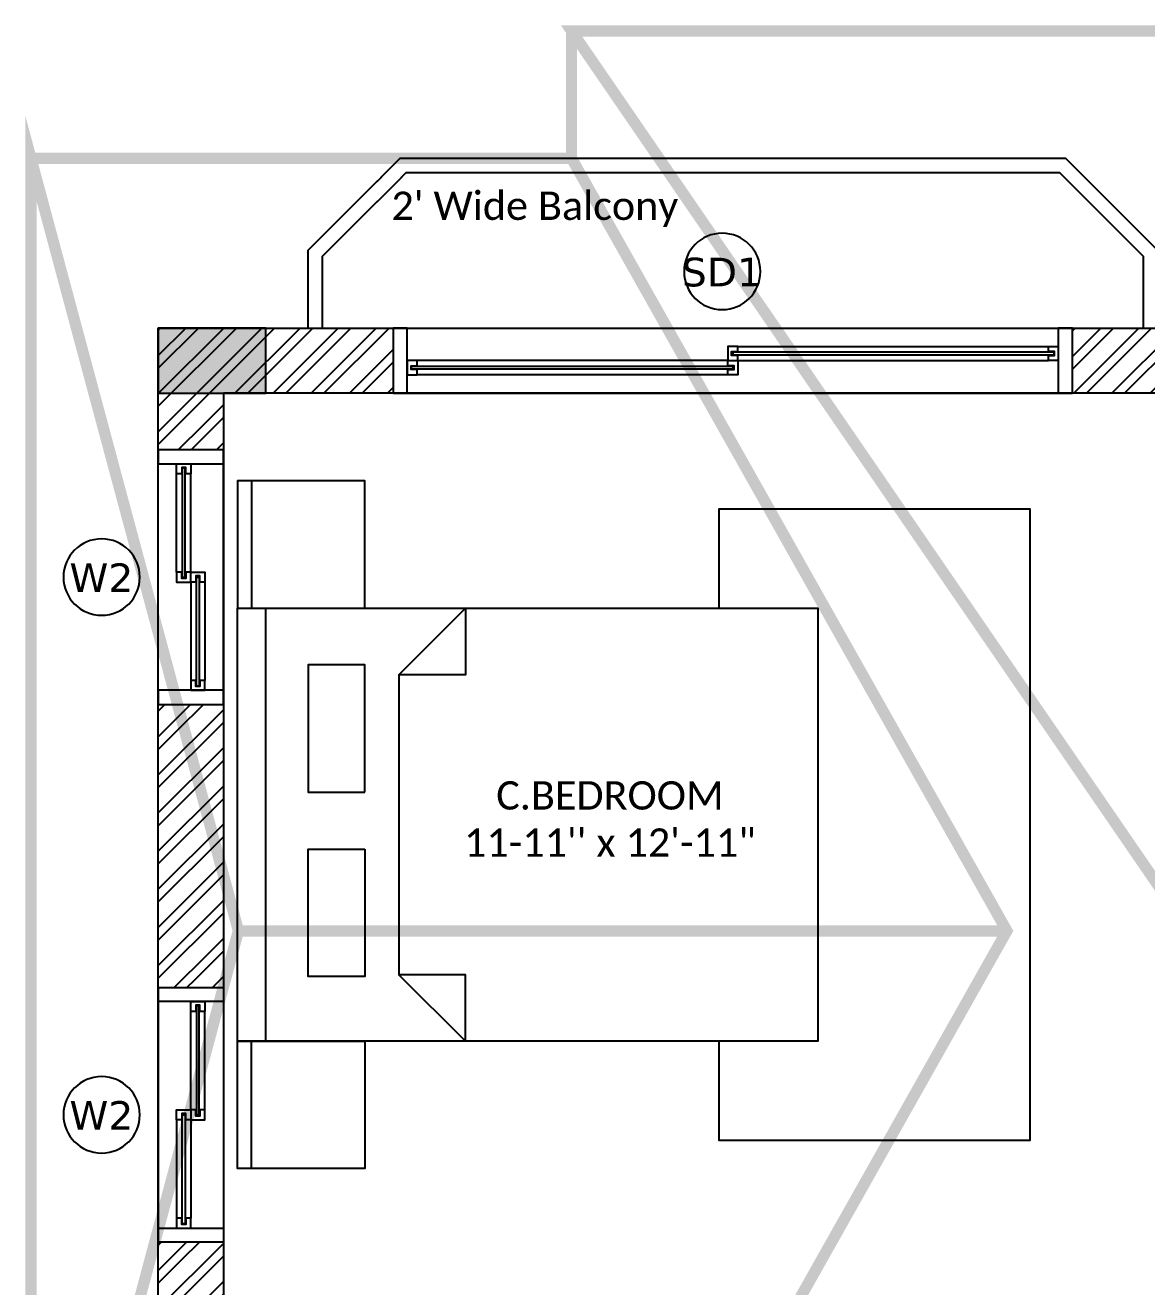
# Model space of a CAD drawing. Header units: millimetres. Extents: x -620 to 15825, y -3130 to 13425.
# Drawn here: x -470 to 3493, y 8967 to 13425 of the extents above; entities that cross this region are included whole.
import ezdxf
from ezdxf.enums import TextEntityAlignment as Align

# ---------------------------------------------------------------- set-up
doc = ezdxf.new("R2010")
doc.units = ezdxf.units.MM
doc.header["$LTSCALE"] = 150
doc.set_wipeout_variables(frame=1)
doc.linetypes.add('1215E_Roof Plan$0$DASHED', pattern=[0.75, 0.5, -0.25])
for name, color, linetype in [('1215E_Columns$0$ad-Column', 3, 'Continuous'), ('1215E_Columns$0$ad-Column Hatch', 125, 'Continuous'), ('ad-Elevation 10', 8, 'Continuous'), ('ad-Furniture', 8, 'Continuous'), ('ad-Railing', 6, 'Continuous'), ('ad-Text main', 7, 'Continuous'), ('ad-Text Main_Door&window Label', 7, 'Continuous'), ('ad-Wall', 240, 'Continuous'), ('ad-Wall hatch', 8, 'Continuous')]:
    doc.layers.add(name, color=color, linetype=linetype)
for name, color, linetype, true_color in [('1215E_Roof Plan$0$ad-Primary Roof', 5, 'Continuous', 0x0000ff), ('1215E_Roof Plan$0$ad-Secondary Roof', 6, 'Continuous', 0xff00ff), ('ad-Glass Sectionline', 140, 'Continuous', 0x00bfff)]:
    doc.layers.add(name, color=color, linetype=linetype, true_color=true_color)
doc.styles.add('6 U T S R N_Typical Floor Plan$0$3BHK-E(NB)$0$grid_text', font='verdana.ttf', dxfattribs={"width": 0.9})
doc.styles.get("Standard").update_dxf_attribs({"font": 'calibril.ttf'})

# ---------------------------------------------------------------- blocks, each defined once
blk = doc.blocks.new('6 U T S R N_Typical Floor Plan$0$ad_Window Tag')
blk.add_circle((0, 0), 150)
at = {"style": '6 U T S R N_Typical Floor Plan$0$3BHK-E(NB)$0$grid_text', "width": 0.9}
blk.add_attdef('D1', text='', height=125, dxfattribs=at).set_placement((0, 0), align=Align.MIDDLE_CENTER)
blk = doc.blocks.new('zw$C7D6')
at = {"layer": 'ad-Text Main_Door&window Label'}
ref = blk.add_blockref('6 U T S R N_Typical Floor Plan$0$ad_Window Tag', (-200, 11475), dxfattribs=dict(at, xscale=-0.9, yscale=0.9, zscale=0.9))
ref.add_attrib('D1', 'W2', dxfattribs={"height": 101.25, "rotation": 1800, "style": '6 U T S R N_Typical Floor Plan$0$3BHK-E(NB)$0$grid_text'}).set_placement((-201, 11472.9), align=Align.MIDDLE_CENTER)
ref = blk.add_blockref('6 U T S R N_Typical Floor Plan$0$ad_Window Tag', (-200, 9575), dxfattribs=dict(at, xscale=-0.9, yscale=0.9, zscale=0.9))
ref.add_attrib('D1', 'W2', dxfattribs={"height": 101.25, "rotation": 1800, "style": '6 U T S R N_Typical Floor Plan$0$3BHK-E(NB)$0$grid_text'}).set_placement((-201, 9572.9), align=Align.MIDDLE_CENTER)
at = {"layer": 'ad-Text main', "char_height": 100, "attachment_point": 5, "bg_fill": 2}
for s, insert, width in [("\\pxqd;2' Wide Balcony", (1942.4, 12774.5), 2237.11), ('C.BEDROOM\\P11-11\'\' x 12\'-11"', (1595.9, 10620.3), 1050.852)]:
    blk.add_mtext(s, dxfattribs=dict(at, insert=insert, width=width))
at = {"layer": 'ad-Text Main_Door&window Label'}
ref = blk.add_blockref('6 U T S R N_Typical Floor Plan$0$ad_Window Tag', (1992.5, 12555), dxfattribs=dict(at, xscale=-0.9, yscale=0.9, zscale=0.9))
ref.add_attrib('D1', 'SD1', dxfattribs={"height": 101.25, "rotation": 1800, "style": '6 U T S R N_Typical Floor Plan$0$3BHK-E(NB)$0$grid_text'}).set_placement((1991.5, 12552.9), align=Align.MIDDLE_CENTER)
blk = doc.blocks.new('A$C5fdda6da')
at = {"layer": 'ad-Furniture'}
for points in [[(0, 1980), (450, 1980), (450, 2430), (0, 2430)], [(0, 450), (2050, 450), (2050, 1980), (0, 1980)], [(450, 1301), (450, 1751), (250, 1751), (250, 1301)], [(450, 1100), (450, 650), (250, 650), (250, 1100)], [(0, 450), (450, 450), (450, 0), (0, 0)]]:
    blk.add_lwpolyline(points, close=True, dxfattribs=at)
for points in [[(50, 2430), (50, 1980)], [(100, 1980), (100, 450)], [(570.2, 685.1), (805.2, 450), (805.2, 685.1), (570.2, 685.1), (570.2, 1744.9), (805.2, 1980), (805.2, 1744.9), (570.2, 1744.9)], [(50, 0), (50, 450)]]:
    blk.add_lwpolyline(points, dxfattribs=at)
at = {"layer": 'ad-Furniture', "color": 33}
blk.add_lwpolyline([(1700, 1980), (1700, 2330), (2800, 2330), (2800, 100), (1700, 100), (1700, 450)], dxfattribs=at)
blk = doc.blocks.new('zw$BB2B')
at = {"layer": 'ad-Furniture', "xscale": -1, "rotation": 179.9999999999997}
blk.add_blockref('A$C5fdda6da', (280, 11815), dxfattribs=at)
blk = doc.blocks.new('$ZCDB_AUDIT_GENERATED_C77D')
blk.add_wipeout([(0, 230), (2400, 230), (2400, 0), (0, 0)]).dxf.layer = 'ad-Elevation 10'
at = {"layer": 'ad-Elevation 10'}
for points in [[(2400, 230), (0, 230)], [(2400, 0), (0, 0)]]:
    blk.add_lwpolyline(points, dxfattribs=at)
for points in [[(50, 0), (50, 230), (0, 230), (0, 0)], [(2350, 0), (2400, 0), (2400, 230), (2350, 230)], [(1217.5, 133), (1217.5, 115), (1182.5, 115), (1182.5, 165), (1217.5, 165), (1217.5, 147), (1195.5, 147), (1195.5, 133)], [(2315, 133), (2315, 115), (2350, 115), (2350, 165), (2315, 165), (2315, 147), (2337, 147), (2337, 133)], [(85, 83), (85, 65), (50, 65), (50, 115), (85, 115), (85, 97), (63, 97), (63, 83)], [(1182.5, 83), (1182.5, 65), (1217.5, 65), (1217.5, 115), (1182.5, 115), (1182.5, 97), (1204.5, 97), (1204.5, 83)]]:
    blk.add_lwpolyline(points, close=True, dxfattribs=at)
at = {"layer": 'ad-Glass Sectionline'}
for points in [[(1200, 145), (2335, 145), (2335, 135), (1200, 135)], [(1200, 95), (65, 95), (65, 85), (1200, 85)]]:
    blk.add_lwpolyline(points, close=True, dxfattribs=at)
for points in [[(1217.5, 165), (2315, 165)], [(1182.5, 115), (85, 115)], [(1217.5, 115), (2315, 115)], [(1182.5, 65), (85, 65)]]:
    blk.add_lwpolyline(points, dxfattribs=at)
blk = doc.blocks.new('*U23')
blk.add_blockref('$ZCDB_AUDIT_GENERATED_C77D', (0, 0))
blk = doc.blocks.new('$ZCDB_AUDIT_GENERATED_C7DC')
blk.add_wipeout([(0, 230), (900, 230), (900, 0), (0, 0)]).dxf.layer = 'ad-Elevation 10'
at = {"layer": 'ad-Elevation 10'}
for points in [[(900, 230), (0, 230)], [(900, 0), (0, 0)]]:
    blk.add_lwpolyline(points, dxfattribs=at)
for points in [[(50, 0), (50, 230), (0, 230), (0, 0)], [(850, 0), (900, 0), (900, 230), (850, 230)], [(467.5, 133), (467.5, 115), (432.5, 115), (432.5, 165), (467.5, 165), (467.5, 147), (445.5, 147), (445.5, 133)], [(815, 133), (815, 115), (850, 115), (850, 165), (815, 165), (815, 147), (837, 147), (837, 133)], [(85, 83), (85, 65), (50, 65), (50, 115), (85, 115), (85, 97), (63, 97), (63, 83)], [(432.5, 83), (432.5, 65), (467.5, 65), (467.5, 115), (432.5, 115), (432.5, 97), (454.5, 97), (454.5, 83)]]:
    blk.add_lwpolyline(points, close=True, dxfattribs=at)
at = {"layer": 'ad-Glass Sectionline'}
for points in [[(450, 145), (835, 145), (835, 135), (450, 135)], [(450, 95), (65, 95), (65, 85), (450, 85)]]:
    blk.add_lwpolyline(points, close=True, dxfattribs=at)
for points in [[(467.5, 165), (815, 165)], [(432.5, 115), (85, 115)], [(467.5, 115), (815, 115)], [(432.5, 65), (85, 65)]]:
    blk.add_lwpolyline(points, dxfattribs=at)
blk = doc.blocks.new('*U24')
blk.add_blockref('$ZCDB_AUDIT_GENERATED_C7DC', (0, 0))
blk = doc.blocks.new('zw$6EBD')
at = {"layer": 'ad-Wall hatch', "transparency": 33554610}
h = blk.add_hatch(dxfattribs=at)
h.set_pattern_fill('ANSI32', color=256, scale=10, angle=1e-14)
h.paths.add_polyline_path([(230, 4280), (230, 230), (6475, 230), (6475, 4280), (3605, 4280), (3605, 4510), (6705, 4510), (6705, 230), (7405, 230), (7405, 0), (0, 0), (0, 4510), (1910, 4510), (1910, 7945), (0, 7945), (0, 12355), (10375, 12355), (10375, 9605), (10145, 9605), (10145, 12125), (5915, 12125), (5915, 7945), (3605, 7945), (3605, 8175), (5685, 8175), (5685, 12125), (230, 12125), (230, 8175), (2705, 8175), (2705, 7945), (2140, 7945), (2140, 4510), (2705, 4510), (2705, 4280)])
at = {"layer": 'ad-Railing'}
for points in [[(530, 12355), (530, 12630), (855, 12955), (3205, 12955), (3530, 12630), (3530, 12355)], [(580, 12355), (580, 12609.3), (875.7, 12905), (3184.3, 12905), (3480, 12609.3), (3480, 12355)]]:
    blk.add_lwpolyline(points, dxfattribs=at)
for name, p, rotation in [('*U23', (3230, 12355), 180), ('*U24', (0, 11925), 270)]:
    blk.add_blockref(name, p, dxfattribs=dict(rotation=rotation))
at = {"xscale": -1, "rotation": 270}
blk.add_blockref('*U24', (0, 9125), dxfattribs=at)
at = {"layer": 'ad-Wall'}
blk.add_lwpolyline([(0, 0), (0, 4510), (1910, 4510), (1910, 7945), (0, 7945), (0, 12355), (10375, 12355), (10375, 9605), (10145, 9605), (10145, 12125), (5915, 12125), (5915, 7945), (3605, 7945), (3605, 8175), (5685, 8175), (5685, 12125), (230, 12125), (230, 8175), (2705, 8175), (2705, 7945), (2140, 7945), (2140, 4510), (2705, 4510), (2705, 4280)], dxfattribs=at)
blk = doc.blocks.new('1215E_Columns$0$zw$6AA0')
at = {"layer": '1215E_Columns$0$ad-Column Hatch', "transparency": 33554687}
h = blk.add_hatch(color=256, dxfattribs=at)
h.dxf.hatch_style = 1
h.paths.add_polyline_path([(0, -230), (380, -230), (380, 0), (0, 0)])
at = {"layer": '1215E_Columns$0$ad-Column'}
blk.add_lwpolyline([(0, -230), (380, -230), (380, 0), (0, 0)], close=True, dxfattribs=at)
blk = doc.blocks.new('1215E_Columns')
at = {"layer": '1215E_Columns$0$ad-Column', "rotation": 359.9999999999994}
blk.add_blockref('1215E_Columns$0$zw$6AA0', (0, 12355), dxfattribs=at)
blk = doc.blocks.new('1215E_Roof Plan')
at = {"layer": '1215E_Roof Plan$0$ad-Primary Roof', "linetype": '1215E_Roof Plan$0$DASHED', "ltscale": 2, "const_width": 40}
blk.add_lwpolyline([(1460, 13405), (8915, 13405), (5187.5, 7975)], close=True, dxfattribs=at)
blk.add_lwpolyline([(1460, 12955), (1460, 13405)], dxfattribs=at)
at = {"layer": '1215E_Roof Plan$0$ad-Secondary Roof', "linetype": '1215E_Roof Plan$0$DASHED', "ltscale": 2, "const_width": 40}
for points in [[(283.2, 10225), (-450, 12955), (-450, 7495)], [(2998.2, 10225), (1460, 12955), (-450, 12955), (-450, 7495), (1460, 7495)]]:
    blk.add_lwpolyline(points, close=True, dxfattribs=at)
blk.add_lwpolyline([(283.2, 10225), (2998.2, 10225)], dxfattribs=at)

msp = doc.modelspace()

# ---------------------------------------------------------------- block references
at = {"layer": 'ad-Text main'}
msp.add_blockref('zw$C7D6', (0, 0), dxfattribs=at)

# ---------------------------------------------------------------- next in the draw order: block references
at = {"layer": 'ad-Furniture'}
msp.add_blockref('zw$BB2B', (0, 0), dxfattribs=at)

# ---------------------------------------------------------------- next in the draw order: block references
msp.add_blockref('zw$6EBD', (0, 0))

# ---------------------------------------------------------------- next in the draw order: block references
msp.add_blockref('1215E_Columns', (0, 0))

# ---------------------------------------------------------------- next in the draw order: block references
msp.add_blockref('1215E_Roof Plan', (0, 0))

doc.saveas('drawing.dxf')
